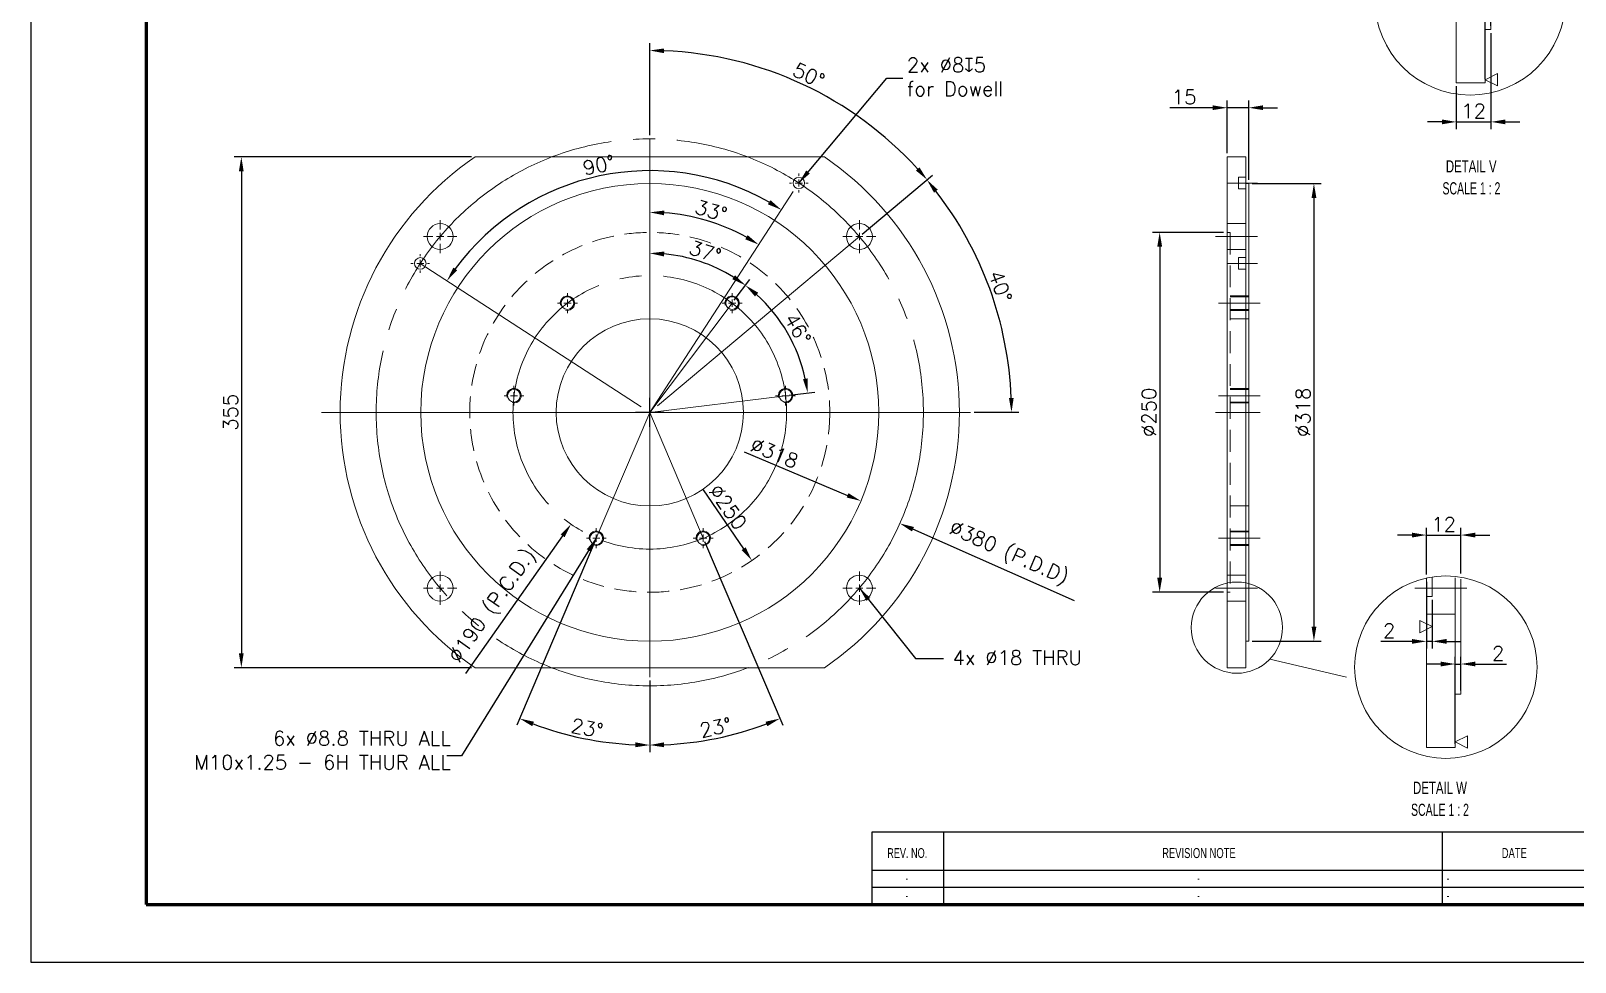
# Model space of a CAD drawing. Header units: millimetres. Extents: x -658 to 2778, y -783 to 455.
# Drawn here: x -658 to 415, y -783 to -136 of the extents above; entities that cross this region are included whole.
import ezdxf

# ---------------------------------------------------------------- set-up
doc = ezdxf.new("R2010")
doc.units = ezdxf.units.MM
doc.header["$LTSCALE"] = 12
doc.header["$MEASUREMENT"] = 0
doc.header["$PDSIZE"] = -3
for name, pattern in [('SLD-Center', [19.05, 15.24, -1.27, 1.27, -1.27]), ('SLD-Dashed', [1.905, 1.27, -0.635]), ('SLD-Solid', [0])]:
    doc.linetypes.add(name, pattern=pattern)
doc.layers.get('0').update_dxf_attribs({"color": 6})
for name, color, linetype in [('Frame-title', 6, 'Continuous'), ('mainline', 3, 'Continuous'), ('text-title', 7, 'Continuous')]:
    doc.layers.add(name, color=color, linetype=linetype)
doc.styles.add('SLDTEXTSTYLE1', font='TXT', dxfattribs={"width": 0.695402})
doc.styles.add('SLDTEXTSTYLE2', font='TXT', dxfattribs={"width": 0.7})
doc.styles.add('SLDTEXTSTYLE3', font='TXT', dxfattribs={"width": 0.645455})
doc.styles.get("Standard").update_dxf_attribs({"font": 'romans.shx'})
doc.dimstyles.new('ISO-25', dxfattribs={"dimtxt": 2.5, "dimasz": 2.5, "dimexe": 1.25, "dimexo": 0.625, "dimtad": 1, "dimtxsty": 'Standard', "dimcen": 2.5, "dimadec": 0, "dimazin": 0, "dimtfac": 1, "dimtmove": 0, "dimatfit": 3, "dimfxl": 0, "dimarcsym": 0})

# ---------------------------------------------------------------- blocks, each defined once
blk = doc.blocks.new('*D53')
at = {"color": 0, "linetype": 'SLD-Solid', "lineweight": -2}
for p, q in [((-189.8, -490.7), (-135.6, -618.3)), ((-227.9, -587.3), (-227.9, -637.1))]:
    blk.add_line(p, q, dxfattribs=at)
blk.add_arc((-227.9, -400.9), 231.2, 272.4785, 290.5215, dxfattribs=at)
at = {"color": 0, "linetype": 'SLD-Solid'}
for points in [[(-147.5, -615.9), (-146.2, -619), (-137.6, -613.7)], [(-217.9, -633.6), (-217.9, -630.2), (-227.9, -632.1)]]:
    blk.add_solid(points, dxfattribs=at)
at = {"layer": 'Defpoints', "color": 0, "linetype": 'SLD-Solid'}
for p in [(-227.9, -210.9), (-227.9, -400.9), (-190.8, -488.4), (-227.9, -584.8), (-197, -630.1)]:
    blk.add_point(p, dxfattribs=at)
at = {"color": 7, "linetype": 'SLD-Solid', "lineweight": 0, "insert": (-194.1, -617.2), "char_height": 10, "attachment_point": 1, "rotation": 11.5}
blk.add_mtext('23°', dxfattribs=at)
blk = doc.blocks.new('*D54')
at = {"color": 0, "linetype": 'SLD-Solid', "lineweight": -2}
blk.add_line((-169.2, -323.1), (-158.4, -308.7), dxfattribs=at)
blk.add_arc((-227.9, -400.9), 110.5, 58.1877, 84.8123, dxfattribs=at)
at = {"color": 0, "linetype": 'SLD-Solid'}
for points in [[(-218, -292.6), (-217.8, -289.2), (-227.9, -290.4)], [(-168.7, -305.7), (-170.6, -308.4), (-161.4, -312.7)]]:
    blk.add_solid(points, dxfattribs=at)
at = {"layer": 'Defpoints', "color": 0, "linetype": 'SLD-Solid'}
for p in [(-227.9, -210.9), (-181.8, -300.5), (-170.7, -325.1), (-227.9, -400.9), (-227.9, -584.8)]:
    blk.add_point(p, dxfattribs=at)
at = {"color": 7, "linetype": 'SLD-Solid', "lineweight": 0, "insert": (-198.3, -281.1), "char_height": 10, "attachment_point": 1, "rotation": 341.5}
blk.add_mtext('37°', dxfattribs=at)
blk = doc.blocks.new('*D55')
at = {"color": 0, "linetype": 'SLD-Solid', "lineweight": -2}
for p, q in [((-169.2, -323.1), (-158.4, -308.7)), ((-131.1, -389.1), (-113.3, -386.9))]:
    blk.add_line(p, q, dxfattribs=at)
blk.add_arc((-227.9, -400.9), 110.5, 12.1877, 47.8123, dxfattribs=at)
at = {"color": 0, "linetype": 'SLD-Solid'}
for points in [[(-154.8, -320.4), (-152.6, -317.8), (-161.4, -312.7)], [(-118.2, -377.3), (-121.5, -377.9), (-118.2, -387.5)]]:
    blk.add_solid(points, dxfattribs=at)
at = {"layer": 'Defpoints', "color": 0, "linetype": 'SLD-Solid'}
for p in [(-170.7, -325.1), (-125.7, -358.9), (-133.6, -389.4), (-227.9, -400.9), (-227.9, -400.9)]:
    blk.add_point(p, dxfattribs=at)
at = {"color": 7, "linetype": 'SLD-Solid', "lineweight": 0, "insert": (-126.4, -330.8), "char_height": 10, "attachment_point": 1, "rotation": 300}
blk.add_mtext('46°', dxfattribs=at)
blk = doc.blocks.new('*D56')
at = {"color": 0, "linetype": 'SLD-Solid', "lineweight": -2}
blk.add_arc((-227.9, -400.9), 139, 61.1238, 85.8762, dxfattribs=at)
at = {"color": 0, "linetype": 'SLD-Solid'}
for points in [[(-218, -264), (-217.8, -260.7), (-227.9, -262)], [(-159.9, -277.8), (-161.6, -280.7), (-152.2, -284.4)]]:
    blk.add_solid(points, dxfattribs=at)
at = {"layer": 'Defpoints', "color": 0, "linetype": 'SLD-Solid'}
for p in [(-227.9, -210.9), (-124.4, -241.6), (-175.8, -272.1), (-227.9, -400.9), (-227.9, -584.8)]:
    blk.add_point(p, dxfattribs=at)
at = {"color": 7, "linetype": 'SLD-Solid', "lineweight": 0, "insert": (-194.5, -252.9), "char_height": 10, "attachment_point": 1, "rotation": 343.5}
blk.add_mtext('33°', dxfattribs=at)
blk = doc.blocks.new('*D57')
at = {"color": 0, "linetype": 'SLD-Solid', "lineweight": -2}
blk.add_arc((-227.9, -400.9), 167.9, 60.4139, 143.5861, dxfattribs=at)
at = {"color": 0, "linetype": 'SLD-Solid'}
for points in [[(-144.1, -253.5), (-145.9, -256.4), (-136.5, -260.2)], [(-361.6, -302.2), (-364.3, -300.3), (-368.7, -309.5)]]:
    blk.add_solid(points, dxfattribs=at)
at = {"layer": 'Defpoints', "color": 0, "linetype": 'SLD-Solid'}
for p in [(-219.1, -233.3), (-124.4, -241.6), (-387.2, -297.5), (-227.9, -400.9), (-227.9, -400.9)]:
    blk.add_point(p, dxfattribs=at)
at = {"color": 7, "linetype": 'SLD-Solid', "lineweight": 0, "insert": (-275.2, -226.6), "char_height": 10, "attachment_point": 1, "rotation": 12}
blk.add_mtext('90°', dxfattribs=at)
blk = doc.blocks.new('*D58')
at = {"color": 0, "linetype": 'SLD-Solid', "lineweight": -2}
for p, q in [((-227.9, -208.4), (-227.9, -144.5)), ((-80.4, -277.2), (-31.5, -236.1))]:
    blk.add_line(p, q, dxfattribs=at)
blk.add_arc((-227.9, -400.9), 251.4, 42.2791, 87.7209, dxfattribs=at)
at = {"color": 0, "linetype": 'SLD-Solid'}
for points in [[(-217.9, -151.4), (-217.9, -148.1), (-227.9, -149.5)], [(-40.6, -230.7), (-43.1, -232.9), (-35.3, -239.3)]]:
    blk.add_solid(points, dxfattribs=at)
at = {"layer": 'Defpoints', "color": 0, "linetype": 'SLD-Solid'}
for p in [(-89.7, -190.9), (-227.9, -210.9), (-82.3, -278.8), (-227.9, -400.9), (-227.9, -584.8)]:
    blk.add_point(p, dxfattribs=at)
at = {"color": 7, "linetype": 'SLD-Solid', "lineweight": 0, "insert": (-125.4, -157.5), "char_height": 10, "attachment_point": 1, "rotation": 335}
blk.add_mtext('50°', dxfattribs=at)
blk = doc.blocks.new('*D59')
at = {"color": 0, "linetype": 'SLD-Solid', "lineweight": -2}
for p, q in [((-80.4, -277.2), (-31.6, -236.2)), ((-2.6, -400.9), (28.3, -400.9))]:
    blk.add_line(p, q, dxfattribs=at)
blk.add_arc((-227.9, -400.9), 251.2, 2.2808, 37.7192, dxfattribs=at)
at = {"color": 0, "linetype": 'SLD-Solid'}
for points in [[(-30.5, -248.3), (-27.9, -246.2), (-35.4, -239.4)], [(24.8, -390.9), (21.5, -391), (23.3, -400.9)]]:
    blk.add_solid(points, dxfattribs=at)
at = {"layer": 'Defpoints', "color": 0, "linetype": 'SLD-Solid'}
for p in [(-82.3, -278.8), (16.6, -343), (-455.8, -400.9), (-227.9, -400.9), (-5.1, -400.9)]:
    blk.add_point(p, dxfattribs=at)
at = {"color": 7, "linetype": 'SLD-Solid', "lineweight": 0, "insert": (16.5, -301.3), "char_height": 10, "attachment_point": 1, "rotation": 290}
blk.add_mtext('40°', dxfattribs=at)
blk = doc.blocks.new('*D60')
at = {"color": 0, "linetype": 'SLD-Solid', "lineweight": -2}
for p, q in [((-227.9, -410.9), (-227.9, -390.9)), ((-237.9, -400.9), (-217.9, -400.9)), ((-355.7, -582.4), (-288.3, -486.8))]:
    blk.add_line(p, q, dxfattribs=at)
at = {"color": 0, "linetype": 'SLD-Solid'}
blk.add_solid([(-289.7, -485.8), (-287, -487.7), (-282.6, -478.6)], dxfattribs=at)
at = {"layer": 'Defpoints', "color": 0, "linetype": 'SLD-Solid'}
for p in [(-173.2, -323.3), (-282.6, -478.6)]:
    blk.add_point(p, dxfattribs=at)
at = {"color": 7, "linetype": 'SLD-Solid', "lineweight": 0, "insert": (-368.7, -570.1), "char_height": 10, "attachment_point": 1, "rotation": 54.8462}
blk.add_mtext('∅190 (P.C.D.)', dxfattribs=at)
blk = doc.blocks.new('*D61')
at = {"color": 0, "linetype": 'SLD-Solid', "lineweight": -2}
for p, q in [((-227.9, -410.9), (-227.9, -390.9)), ((-237.9, -400.9), (-217.9, -400.9)), ((67.1, -532), (-45.1, -482.2))]:
    blk.add_line(p, q, dxfattribs=at)
at = {"color": 0, "linetype": 'SLD-Solid'}
blk.add_solid([(-44.4, -480.6), (-45.8, -483.7), (-54.3, -478.1)], dxfattribs=at)
at = {"layer": 'Defpoints', "color": 0, "linetype": 'SLD-Solid'}
for p in [(-401.5, -323.8), (-54.3, -478.1)]:
    blk.add_point(p, dxfattribs=at)
at = {"color": 7, "linetype": 'SLD-Solid', "lineweight": 0, "insert": (-16.8, -475.4), "char_height": 10, "attachment_point": 1, "rotation": 336.0362}
blk.add_mtext('∅380 (P.D.D)', dxfattribs=at)
blk = doc.blocks.new('*D62')
at = {"color": 0, "linetype": 'SLD-Solid', "lineweight": -2}
for p, q in [((-351.7, -223.4), (-516.5, -223.4)), ((-511.5, -233.4), (-511.5, -568.4)), ((-351.7, -578.4), (-516.5, -578.4))]:
    blk.add_line(p, q, dxfattribs=at)
at = {"color": 0, "linetype": 'SLD-Solid'}
for points in [[(-513.2, -233.4), (-509.9, -233.4), (-511.5, -223.4)], [(-513.2, -568.4), (-509.9, -568.4), (-511.5, -578.4)]]:
    blk.add_solid(points, dxfattribs=at)
at = {"layer": 'Defpoints', "color": 0, "linetype": 'SLD-Solid'}
for p in [(-349.2, -223.4), (-511.5, -578.4), (-349.2, -578.4)]:
    blk.add_point(p, dxfattribs=at)
at = {"color": 7, "linetype": 'SLD-Solid', "lineweight": 0, "insert": (-524, -400.9), "char_height": 10, "attachment_point": 2, "rotation": 90}
blk.add_mtext('355', dxfattribs=at)
blk = doc.blocks.new('*D63')
at = {"color": 0, "linetype": 'SLD-Solid', "lineweight": -2}
blk.add_line((-162.4, -428.4), (-90.5, -458.6), dxfattribs=at)
at = {"color": 0, "linetype": 'SLD-Solid'}
blk.add_solid([(-89.9, -457.1), (-91.1, -460.1), (-81.3, -462.5)], dxfattribs=at)
at = {"layer": 'Defpoints', "color": 0, "linetype": 'SLD-Solid'}
for p in [(-374.5, -339.4), (-81.3, -462.5)]:
    blk.add_point(p, dxfattribs=at)
at = {"color": 7, "linetype": 'SLD-Solid', "lineweight": 0, "insert": (-155.2, -417.9), "char_height": 10, "attachment_point": 1, "rotation": 337.2252}
blk.add_mtext('∅318', dxfattribs=at)
blk = doc.blocks.new('*D64')
at = {"color": 0, "linetype": 'SLD-Solid', "lineweight": -2}
blk.add_line((-190.9, -454.7), (-162.7, -495.7), dxfattribs=at)
at = {"color": 0, "linetype": 'SLD-Solid'}
blk.add_solid([(-161.3, -494.7), (-164.1, -496.6), (-157, -503.9)], dxfattribs=at)
at = {"layer": 'Defpoints', "color": 0, "linetype": 'SLD-Solid'}
for p in [(-298.7, -297.9), (-157, -503.9)]:
    blk.add_point(p, dxfattribs=at)
at = {"color": 7, "linetype": 'SLD-Solid', "lineweight": 0, "insert": (-179.2, -449.7), "char_height": 10, "attachment_point": 1, "rotation": 304.5201}
blk.add_mtext('∅250', dxfattribs=at)
blk = doc.blocks.new('SW_CENTERMARKSYMBOL_74')
at = {"color": 0, "linetype": 'SLD-Solid', "lineweight": 0}
for p, q in [((0, 1.25), (0, 47.52)), ((-1.25, 0), (-56.98, 0)), ((0, 0), (-0.63, 0)), ((0, 0), (0, 0.63)), ((0, 0), (0, -0.63)), ((0, 0), (0.63, 0)), ((1.25, 0), (55.7, 0)), ((0, -1.25), (0, -45.97))]:
    blk.add_line(p, q, dxfattribs=at)
blk = doc.blocks.new('SW_CENTERMARKSYMBOL_75')
at = {"color": 0, "linetype": 'SLD-Solid', "lineweight": 0}
for p, q in [((0, 1.25), (0, 2.875)), ((-1.25, 0), (-2.875, 0)), ((0, 0), (-0.625, 0)), ((0, 0), (0, 0.625)), ((0, 0), (0, -0.625)), ((0, 0), (0.625, 0)), ((1.25, 0), (2.875, 0)), ((0, -1.25), (0, -2.875))]:
    blk.add_line(p, q, dxfattribs=at)
blk = doc.blocks.new('SW_CENTERMARKSYMBOL_76')
at = {"color": 0, "linetype": 'SLD-Solid', "lineweight": 0}
for p, q in [((0, 1.25), (0, 2.875)), ((-1.25, 0), (-2.875, 0)), ((0, 0), (-0.625, 0)), ((0, 0), (0, 0.625)), ((0, 0), (0, -0.625)), ((0, 0), (0.625, 0)), ((1.25, 0), (2.875, 0)), ((0, -1.25), (0, -2.875))]:
    blk.add_line(p, q, dxfattribs=at)
blk = doc.blocks.new('SW_CENTERMARKSYMBOL_77')
at = {"color": 0, "linetype": 'SLD-Solid', "lineweight": 0}
for p, q in [((0, 1.25), (0, 2.875)), ((-1.25, 0), (-2.875, 0)), ((0, 0), (-0.625, 0)), ((0, 0), (0, 0.625)), ((0, 0), (0, -0.625)), ((0, 0), (0.625, 0)), ((1.25, 0), (2.875, 0)), ((0, -1.25), (0, -2.875))]:
    blk.add_line(p, q, dxfattribs=at)
blk = doc.blocks.new('SW_CENTERMARKSYMBOL_78')
at = {"color": 0, "linetype": 'SLD-Solid', "lineweight": 0}
for p, q in [((0, 1.25), (0, 2.875)), ((-1.25, 0), (-2.875, 0)), ((0, 0), (-0.625, 0)), ((0, 0), (0, 0.625)), ((0, 0), (0, -0.625)), ((0, 0), (0.625, 0)), ((1.25, 0), (2.875, 0)), ((0, -1.25), (0, -2.875))]:
    blk.add_line(p, q, dxfattribs=at)
blk = doc.blocks.new('SW_CENTERMARKSYMBOL_79')
at = {"color": 0, "linetype": 'SLD-Solid', "lineweight": 0}
for p, q in [((-1.25, 0), (-1.725, 0)), ((0, 0), (-0.625, 0)), ((0, 1.25), (0, 1.725)), ((0, 0), (0, 0.625)), ((0, 0), (0, -0.625)), ((0, 0), (0.625, 0)), ((1.25, 0), (1.725, 0)), ((0, -1.25), (0, -1.725))]:
    blk.add_line(p, q, dxfattribs=at)
blk = doc.blocks.new('SW_CENTERMARKSYMBOL_80')
at = {"color": 0, "linetype": 'SLD-Solid', "lineweight": 0}
for p, q in [((-1.25, 0), (-1.725, 0)), ((0, 0), (-0.625, 0)), ((0, 1.25), (0, 1.725)), ((0, 0), (0, 0.625)), ((0, 0), (0, -0.625)), ((0, 0), (0.625, 0)), ((1.25, 0), (1.725, 0)), ((0, -1.25), (0, -1.725))]:
    blk.add_line(p, q, dxfattribs=at)
blk = doc.blocks.new('SW_CENTERMARKSYMBOL_81')
at = {"color": 0, "linetype": 'SLD-Solid', "lineweight": 0}
for p, q in [((-1.25, 0), (-1.725, 0)), ((0, 0), (-0.625, 0)), ((0, 1.25), (0, 1.725)), ((0, 0), (0, 0.625)), ((0, 0), (0, -0.625)), ((0, 0), (0.625, 0)), ((1.25, 0), (1.725, 0)), ((0, -1.25), (0, -1.725))]:
    blk.add_line(p, q, dxfattribs=at)
blk = doc.blocks.new('SW_CENTERMARKSYMBOL_82')
at = {"color": 0, "linetype": 'SLD-Solid', "lineweight": 0}
for p, q in [((-1.25, 0), (-1.725, 0)), ((0, 0), (-0.625, 0)), ((0, 1.25), (0, 1.725)), ((0, 0), (0, 0.625)), ((0, 0), (0, -0.625)), ((0, 0), (0.625, 0)), ((1.25, 0), (1.725, 0)), ((0, -1.25), (0, -1.725))]:
    blk.add_line(p, q, dxfattribs=at)
blk = doc.blocks.new('SW_CENTERMARKSYMBOL_83')
at = {"color": 0, "linetype": 'SLD-Solid', "lineweight": 0}
for p, q in [((-1.25, 0), (-1.725, 0)), ((0, 0), (-0.625, 0)), ((0, 1.25), (0, 1.725)), ((0, 0), (0, 0.625)), ((0, 0), (0, -0.625)), ((0, 0), (0.625, 0)), ((1.25, 0), (1.725, 0)), ((0, -1.25), (0, -1.725))]:
    blk.add_line(p, q, dxfattribs=at)
blk = doc.blocks.new('SW_CENTERMARKSYMBOL_84')
at = {"color": 0, "linetype": 'SLD-Solid', "lineweight": 0}
for p, q in [((-1.25, 0), (-1.725, 0)), ((0, 0), (-0.625, 0)), ((0, 1.25), (0, 1.725)), ((0, 0), (0, 0.625)), ((0, 0), (0, -0.625)), ((0, 0), (0.625, 0)), ((1.25, 0), (1.725, 0)), ((0, -1.25), (0, -1.725))]:
    blk.add_line(p, q, dxfattribs=at)
blk = doc.blocks.new('SW_CENTERMARKSYMBOL_85')
at = {"color": 0, "linetype": 'SLD-Solid', "lineweight": 0}
for p, q in [((-1.25, 0), (-1.625, 0)), ((0, 0), (-0.625, 0)), ((0, 1.25), (0, 1.625)), ((0, 0), (0, 0.625)), ((0, 0), (0, -0.625)), ((0, 0), (0.625, 0)), ((1.25, 0), (1.625, 0)), ((0, -1.25), (0, -1.625))]:
    blk.add_line(p, q, dxfattribs=at)
blk = doc.blocks.new('SW_CENTERMARKSYMBOL_86')
at = {"color": 0, "linetype": 'SLD-Solid', "lineweight": 0}
for p, q in [((-1.25, 0), (-1.625, 0)), ((0, 0), (-0.625, 0)), ((0, 1.25), (0, 1.625)), ((0, 0), (0, 0.625)), ((0, 0), (0, -0.625)), ((0, 0), (0.625, 0)), ((1.25, 0), (1.625, 0)), ((0, -1.25), (0, -1.625))]:
    blk.add_line(p, q, dxfattribs=at)
blk = doc.blocks.new('*D65')
at = {"color": 0, "linetype": 'SLD-Solid', "lineweight": -2}
for p, q in [((163, -189.3), (133.3, -189.3)), ((173, -220.9), (173, -184.3)), ((188, -189.3), (173, -189.3)), ((188, -239.4), (188, -184.3)), ((198, -189.3), (208, -189.3))]:
    blk.add_line(p, q, dxfattribs=at)
at = {"color": 0, "linetype": 'SLD-Solid'}
for points in [[(163, -187.6), (163, -190.9), (173, -189.3)], [(198, -187.6), (198, -190.9), (188, -189.3)]]:
    blk.add_solid(points, dxfattribs=at)
at = {"layer": 'Defpoints', "color": 0, "linetype": 'SLD-Solid'}
for p in [(188, -189.3), (173, -223.4), (188, -241.9)]:
    blk.add_point(p, dxfattribs=at)
at = {"color": 7, "linetype": 'SLD-Solid', "lineweight": 0, "insert": (143.2, -176.8), "char_height": 10, "attachment_point": 2}
blk.add_mtext('15', dxfattribs=at)
blk = doc.blocks.new('*D66')
at = {"color": 0, "linetype": 'SLD-Solid', "lineweight": -2}
for p, q in [((190.5, -241.9), (238.3, -241.9)), ((233.3, -251.9), (233.3, -549.9)), ((190.5, -559.9), (238.3, -559.9))]:
    blk.add_line(p, q, dxfattribs=at)
at = {"color": 0, "linetype": 'SLD-Solid'}
for points in [[(231.7, -251.9), (235, -251.9), (233.3, -241.9)], [(231.7, -549.9), (235, -549.9), (233.3, -559.9)]]:
    blk.add_solid(points, dxfattribs=at)
at = {"layer": 'Defpoints', "color": 0, "linetype": 'SLD-Solid'}
for p in [(188, -241.9), (188, -559.9), (233.3, -559.9)]:
    blk.add_point(p, dxfattribs=at)
at = {"color": 7, "linetype": 'SLD-Solid', "lineweight": 0, "insert": (220.8, -400.9), "char_height": 10, "attachment_point": 2, "rotation": 90}
blk.add_mtext('%%c318', dxfattribs=at)
blk = doc.blocks.new('*D67')
at = {"color": 0, "linetype": 'SLD-Solid', "lineweight": -2}
for p, q in [((170.5, -275.9), (121.2, -275.9)), ((126.2, -285.9), (126.2, -515.9)), ((170.5, -525.9), (121.2, -525.9))]:
    blk.add_line(p, q, dxfattribs=at)
at = {"color": 0, "linetype": 'SLD-Solid'}
for points in [[(124.5, -285.9), (127.9, -285.9), (126.2, -275.9)], [(124.5, -515.9), (127.9, -515.9), (126.2, -525.9)]]:
    blk.add_solid(points, dxfattribs=at)
at = {"layer": 'Defpoints', "color": 0, "linetype": 'SLD-Solid'}
for p in [(173, -275.9), (126.2, -525.9), (173, -525.9)]:
    blk.add_point(p, dxfattribs=at)
at = {"color": 7, "linetype": 'SLD-Solid', "lineweight": 0, "insert": (113.7, -400.9), "char_height": 10, "attachment_point": 2, "rotation": 90}
blk.add_mtext('%%c250', dxfattribs=at)
blk = doc.blocks.new('SW_NOTE_53')
at = {"color": 0, "linetype": 'Continuous', "lineweight": 0, "attachment_point": 2}
for s, insert, char_height, style in [('DETAIL V', (4.56, 2.73), 2.117, 'SLDTEXTSTYLE2'), ('SCALE 1 : 2', (4.59, -1.09), 2.1167, 'SLDTEXTSTYLE3')]:
    blk.add_mtext(s, dxfattribs=dict(at, insert=insert, char_height=char_height, style=style))
blk = doc.blocks.new('SW_NOTE_54')
at = {"color": 0, "linetype": 'Continuous', "lineweight": 0, "attachment_point": 2}
for s, insert, char_height, style in [('DETAIL W', (4.93, 2.73), 2.117, 'SLDTEXTSTYLE2'), ('SCALE 1 : 2', (4.93, -1.09), 2.1167, 'SLDTEXTSTYLE3')]:
    blk.add_mtext(s, dxfattribs=dict(at, insert=insert, char_height=char_height, style=style))
blk = doc.blocks.new('*D110')
at = {"color": 0, "linetype": 'SLD-Solid', "lineweight": -2}
for p, q in [((-3.5, 60.21), (-3.5, 26.66)), ((-1.5, 51.25), (-1.5, 26.66)), ((-8.5, 29.16), (-19.33, 29.16)), ((-1.5, 29.16), (-3.5, 29.16)), ((3.5, 29.16), (8.5, 29.16))]:
    blk.add_line(p, q, dxfattribs=at)
at = {"color": 0, "linetype": 'SLD-Solid'}
for points in [[(-8.5, 29.99), (-8.5, 28.33), (-3.5, 29.16)], [(3.5, 29.99), (3.5, 28.33), (-1.5, 29.16)]]:
    blk.add_solid(points, dxfattribs=at)
at = {"layer": 'Defpoints', "color": 0, "linetype": 'SLD-Solid'}
for p in [(-3.5, 61.46), (-1.5, 52.5), (-3.5, 29.16)]:
    blk.add_point(p, dxfattribs=at)
at = {"color": 7, "linetype": 'SLD-Solid', "lineweight": 0, "insert": (-16.42, 35.41), "char_height": 5, "attachment_point": 2}
blk.add_mtext('2', dxfattribs=at)
blk = doc.blocks.new('*D111')
at = {"color": 0, "linetype": 'SLD-Solid', "lineweight": -2}
for p, q in [((1.5, 22.82), (-3.5, 22.82)), ((6.5, 1.25), (6.5, 25.32)), ((6.5, 22.82), (8.5, 22.82)), ((8.5, 19.75), (8.5, 25.32)), ((13.5, 22.82), (24.33, 22.82))]:
    blk.add_line(p, q, dxfattribs=at)
at = {"color": 0, "linetype": 'SLD-Solid'}
for points in [[(1.5, 23.66), (1.5, 21.99), (6.5, 22.82)], [(13.5, 23.66), (13.5, 21.99), (8.5, 22.82)]]:
    blk.add_solid(points, dxfattribs=at)
at = {"layer": 'Defpoints', "color": 0, "linetype": 'SLD-Solid'}
for p in [(8.5, 22.82), (8.5, 18.5), (6.5, 0)]:
    blk.add_point(p, dxfattribs=at)
at = {"color": 7, "linetype": 'SLD-Solid', "lineweight": 0, "insert": (21.42, 29.07), "char_height": 5, "attachment_point": 2}
blk.add_mtext('2', dxfattribs=at)
blk = doc.blocks.new('*D112')
at = {"color": 0, "linetype": 'SLD-Solid', "lineweight": -2}
for p, q in [((8.5, 17.25), (8.5, -16.12)), ((-3.5, -1.25), (-3.5, -16.12)), ((-8.5, -13.62), (-13.5, -13.62)), ((-3.5, -13.62), (8.5, -13.62)), ((13.5, -13.62), (18.5, -13.62))]:
    blk.add_line(p, q, dxfattribs=at)
at = {"color": 0, "linetype": 'SLD-Solid'}
for points in [[(-8.5, -12.79), (-8.5, -14.45), (-3.5, -13.62)], [(13.5, -12.79), (13.5, -14.45), (8.5, -13.62)]]:
    blk.add_solid(points, dxfattribs=at)
at = {"layer": 'Defpoints', "color": 0, "linetype": 'SLD-Solid'}
for p in [(8.5, 18.5), (-3.5, 0), (8.5, -13.62)]:
    blk.add_point(p, dxfattribs=at)
at = {"color": 7, "linetype": 'SLD-Solid', "lineweight": 0, "insert": (2.5, -7.37), "char_height": 5, "attachment_point": 2}
blk.add_mtext('12', dxfattribs=at)
blk = doc.blocks.new('SW_SFSYMBOL_10')
at = {"color": 0, "linetype": 'SLD-Solid', "lineweight": 0}
for p, q in [((0, 0), (2.14, 1.07)), ((0, 0), (2.14, -1.07)), ((2.14, 1.07), (2.14, -1.07))]:
    blk.add_line(p, q, dxfattribs=at)
blk = doc.blocks.new('SW_SFSYMBOL_11')
at = {"color": 0, "linetype": 'SLD-Solid', "lineweight": 0}
for p, q in [((0, 0), (-2.14, 1.07)), ((-2.14, -1.07), (-2.14, 1.07)), ((0, 0), (-2.14, -1.07))]:
    blk.add_line(p, q, dxfattribs=at)
blk = doc.blocks.new('*D113')
at = {"color": 0, "linetype": 'SLD-Solid', "lineweight": -2}
for p, q in [((-3.76, 61.38), (-3.76, 38.14)), ((-1.76, 55.02), (-1.76, 38.14)), ((-8.76, 40.64), (-19.59, 40.64)), ((-1.76, 40.64), (-3.76, 40.64)), ((3.24, 40.64), (8.24, 40.64))]:
    blk.add_line(p, q, dxfattribs=at)
at = {"color": 0, "linetype": 'SLD-Solid'}
for points in [[(-8.76, 41.47), (-8.76, 39.81), (-3.76, 40.64)], [(3.24, 41.47), (3.24, 39.81), (-1.76, 40.64)]]:
    blk.add_solid(points, dxfattribs=at)
at = {"layer": 'Defpoints', "color": 0, "linetype": 'SLD-Solid'}
for p in [(-3.76, 62.63), (-1.76, 56.27), (-3.76, 40.64)]:
    blk.add_point(p, dxfattribs=at)
at = {"color": 7, "linetype": 'SLD-Solid', "lineweight": 0, "insert": (-16.68, 46.89), "char_height": 5, "attachment_point": 2}
blk.add_mtext('2', dxfattribs=at)
blk = doc.blocks.new('*D114')
at = {"color": 0, "linetype": 'SLD-Solid', "lineweight": -2}
for p, q in [((1.24, 32.77), (-3.76, 32.77)), ((6.24, 5.02), (6.24, 35.27)), ((6.24, 32.77), (8.24, 32.77)), ((8.24, 23.52), (8.24, 35.27)), ((13.24, 32.77), (24.07, 32.77))]:
    blk.add_line(p, q, dxfattribs=at)
at = {"color": 0, "linetype": 'SLD-Solid'}
for points in [[(1.24, 33.61), (1.24, 31.94), (6.24, 32.77)], [(13.24, 33.61), (13.24, 31.94), (8.24, 32.77)]]:
    blk.add_solid(points, dxfattribs=at)
at = {"layer": 'Defpoints', "color": 0, "linetype": 'SLD-Solid'}
for p in [(8.24, 32.77), (8.24, 22.27), (6.24, 3.77)]:
    blk.add_point(p, dxfattribs=at)
at = {"color": 7, "linetype": 'SLD-Solid', "lineweight": 0, "insert": (21.16, 39.02), "char_height": 5, "attachment_point": 2}
blk.add_mtext('2', dxfattribs=at)
blk = doc.blocks.new('*D115')
at = {"color": 0, "linetype": 'SLD-Solid', "lineweight": -2}
for p, q in [((-8.76, 77.57), (-13.76, 77.57)), ((-3.76, 63.88), (-3.76, 80.07)), ((-3.76, 77.57), (8.24, 77.57)), ((8.24, 64.17), (8.24, 80.07)), ((13.24, 77.57), (18.24, 77.57))]:
    blk.add_line(p, q, dxfattribs=at)
at = {"color": 0, "linetype": 'SLD-Solid'}
for points in [[(-8.76, 78.4), (-8.76, 76.73), (-3.76, 77.57)], [(13.24, 78.4), (13.24, 76.73), (8.24, 77.57)]]:
    blk.add_solid(points, dxfattribs=at)
at = {"layer": 'Defpoints', "color": 0, "linetype": 'SLD-Solid'}
for p in [(8.24, 77.57), (-3.76, 62.63), (8.24, 62.92)]:
    blk.add_point(p, dxfattribs=at)
at = {"color": 7, "linetype": 'SLD-Solid', "lineweight": 0, "insert": (2.24, 83.82), "char_height": 5, "attachment_point": 2}
blk.add_mtext('12', dxfattribs=at)
blk = doc.blocks.new('SW_SFSYMBOL_12')
at = {"color": 0, "linetype": 'SLD-Solid', "lineweight": 0}
for p, q in [((0, 0), (-2.14, 1.07)), ((-2.14, -1.07), (-2.14, 1.07)), ((0, 0), (-2.14, -1.07))]:
    blk.add_line(p, q, dxfattribs=at)
blk = doc.blocks.new('SW_SFSYMBOL_13')
at = {"color": 0, "linetype": 'SLD-Solid', "lineweight": 0}
for p, q in [((0, 0), (2.14, 1.07)), ((0, 0), (2.14, -1.07)), ((2.14, 1.07), (2.14, -1.07))]:
    blk.add_line(p, q, dxfattribs=at)
blk = doc.blocks.new('*D77')
at = {"color": 0, "linetype": 'SLD-Solid', "lineweight": -2}
for p, q in [((-266, -490.7), (-320.2, -618.3)), ((-227.9, -587.3), (-227.9, -637.1))]:
    blk.add_line(p, q, dxfattribs=at)
blk.add_arc((-227.9, -400.9), 231.2, 249.4785, 267.5215, dxfattribs=at)
at = {"color": 0, "linetype": 'SLD-Solid'}
for points in [[(-309.5, -619), (-308.3, -615.9), (-318.2, -613.7)], [(-237.8, -630.2), (-237.9, -633.6), (-227.9, -632.1)]]:
    blk.add_solid(points, dxfattribs=at)
at = {"layer": 'Defpoints', "color": 0, "linetype": 'SLD-Solid'}
for p in [(-227.9, -210.9), (-227.9, -400.9), (-265, -488.4), (-227.9, -584.8), (-289, -623.9)]:
    blk.add_point(p, dxfattribs=at)
at = {"color": 7, "linetype": 'SLD-Solid', "lineweight": 0, "insert": (-281.3, -613.2), "char_height": 10, "attachment_point": 1, "rotation": 348.5}
blk.add_mtext('23°', dxfattribs=at)
blk = doc.blocks.new('A$C604833F0')
at = {"color": 7, "linetype": 'SLD-Solid', "lineweight": 15}
for p, q in [((-3.5, 0), (-3.5, 61.464)), ((6.5, 0), (6.5, 60.779)), ((8.5, 60.199), (8.5, 18.5)), ((6.5, 18.5), (8.5, 18.5)), ((6.5, 0), (-3.5, 0))]:
    blk.add_line(p, q, dxfattribs=at)
at = {"color": 7, "linetype": 'SLD-Dashed', "lineweight": 0}
for p, q in [((-1.5, 52.5), (-1.5, 61.695)), ((-3.5, 52.5), (-1.5, 52.5)), ((-3.5, 46.37), (6.5, 46.37))]:
    blk.add_line(p, q, dxfattribs=at)
at = {"color": 7, "linetype": 'SLD-Center', "lineweight": 0, "ltscale": 2}
blk.add_line((10.5, 55.37), (-7.5, 55.37), dxfattribs=at)
at = {"color": 7, "linetype": 'SLD-Solid', "lineweight": 0}
blk.add_circle((1.296, 28.753), 33.061, dxfattribs=at)
at = {"color": 7, "linetype": 'Continuous', "lineweight": 0, "xscale": 2.000000000000001, "yscale": 2.000000000000001, "zscale": 2.000000000000001}
for name, p in [('SW_SFSYMBOL_11', (-1.5, 41.394)), ('SW_SFSYMBOL_10', (6.5, 1.021))]:
    blk.add_blockref(name, p, dxfattribs=at)
at = {"color": 7, "linetype": 'SLD-Solid', "lineweight": 0}
for base, p1, p2, picture, middle in [((-3.5, 29.159), (-1.5, 52.5), (-3.5, 61.464), '*D110', (-16.417, 29.159)), ((8.5, 22.823), (6.5, 0), (8.5, 18.5), '*D111', (21.417, 22.823)), ((8.5, -13.621), (-3.5, 0), (8.5, 18.5), '*D112', (2.5, -13.621))]:
    dim = blk.add_linear_dim(base=base, p1=p1, p2=p2, dimstyle='ISO-25', override={"dimscale": 2, "dimdsep": 46, "dimclrt": 7, "dimadec": 2}, dxfattribs=at)
    dim.commit()
    dim.dimension.update_dxf_attribs({"geometry": picture, "text_midpoint": middle, "dimtype": 160})
blk = doc.blocks.new('A$C5A1A7249')
at = {"color": 7, "linetype": 'SLD-Center', "lineweight": 0, "ltscale": 2}
blk.add_line((10.24, 59.136), (-7.76, 59.136), dxfattribs=at)
at = {"color": 7, "linetype": 'SLD-Solid', "lineweight": 15}
for p, q in [((-3.76, 62.627), (-3.76, 3.766)), ((6.24, 62.736), (6.24, 3.766)), ((8.24, 22.266), (8.24, 62.267)), ((6.24, 22.266), (8.24, 22.266)), ((-3.76, 3.766), (6.24, 3.766))]:
    blk.add_line(p, q, dxfattribs=at)
at = {"color": 7, "linetype": 'SLD-Dashed', "lineweight": 0}
for p, q in [((-1.76, 62.997), (-1.76, 56.266)), ((-3.76, 56.266), (-1.76, 56.266)), ((-3.76, 50.136), (6.24, 50.136))]:
    blk.add_line(p, q, dxfattribs=at)
at = {"color": 7, "linetype": 'SLD-Solid', "lineweight": 0}
blk.add_circle((3, 31.679), 31.679, dxfattribs=at)
at = {"color": 7, "linetype": 'Continuous', "lineweight": 0, "xscale": 2.000000000000001, "yscale": 2.000000000000001, "zscale": 2.000000000000001}
for name, p in [('SW_SFSYMBOL_12', (-1.76, 45.773)), ('SW_SFSYMBOL_13', (6.24, 5.721))]:
    blk.add_blockref(name, p, dxfattribs=at)
at = {"color": 7, "linetype": 'SLD-Solid', "lineweight": 0}
for base, p1, p2, picture, middle in [((8.24, 77.567), (-3.76, 62.627), (8.24, 62.921), '*D115', (2.24, 77.567)), ((-3.76, 40.641), (-1.76, 56.266), (-3.76, 62.627), '*D113', (-16.677, 40.641)), ((8.24, 32.772), (6.24, 3.766), (8.24, 22.266), '*D114', (21.157, 32.772))]:
    dim = blk.add_linear_dim(base=base, p1=p1, p2=p2, dimstyle='ISO-25', override={"dimscale": 2, "dimdsep": 46, "dimclrt": 7, "dimadec": 2}, dxfattribs=at)
    dim.commit()
    dim.dimension.update_dxf_attribs({"geometry": picture, "text_midpoint": middle, "dimtype": 160})

msp = doc.modelspace()

# ---------------------------------------------------------------- linework, layer by layer
at = {"color": 7, "linetype": 'SLD-Solid', "lineweight": 15}
for p, q in [((-106.564, -223.433), (-349.206, -223.433)), ((186.039, -223.433), (173.039, -223.433)), ((173.039, -223.433), (173.039, -578.433)), ((186.039, -223.433), (186.039, -578.433)), ((188.039, -241.933), (186.039, -241.933)), ((188.039, -400.933), (188.039, -241.933)), ((188.039, -559.933), (188.039, -400.933)), ((186.039, -559.933), (188.039, -559.933)), ((-349.206, -578.433), (-106.564, -578.433)), ((173.039, -578.433), (186.039, -578.433))]:
    msp.add_line(p, q, dxfattribs=at)
at = {"color": 7, "linetype": 'SLD-Center', "lineweight": 0}
for p, q in [((-227.885, -400.933), (-124.404, -241.586)), ((173.039, -241.586), (194.039, -241.586)), ((-82.336, -278.803), (-227.885, -400.933)), ((194.039, -278.803), (165.039, -278.803)), ((-387.232, -297.452), (-227.885, -400.933)), ((173.039, -297.452), (194.039, -297.452)), ((-170.712, -325.063), (-227.885, -400.933)), ((196.039, -325.063), (167.039, -325.063)), ((-227.885, -400.933), (-133.593, -389.356)), ((196.039, -389.356), (167.039, -389.356)), ((-265.004, -488.381), (-227.885, -400.933)), ((-227.885, -400.933), (-190.765, -488.381)), ((196.039, -400.933), (165.039, -400.933)), ((196.039, -488.381), (167.039, -488.381)), ((194.039, -523.063), (165.039, -523.063))]:
    msp.add_line(p, q, dxfattribs=at)
at = {"color": 7, "linetype": 'SLD-Dashed', "lineweight": 0}
for p, q in [((181.039, -241.586), (181.039, -237.586)), ((186.039, -237.586), (181.039, -237.586)), ((181.039, -245.586), (181.039, -241.586)), ((181.039, -245.586), (186.039, -245.586)), ((186.039, -269.803), (173.039, -269.803)), ((175.039, -275.933), (173.039, -275.933)), ((175.039, -275.933), (175.039, -525.933)), ((173.039, -287.803), (186.039, -287.803)), ((181.039, -297.452), (181.039, -293.452)), ((186.039, -293.452), (181.039, -293.452)), ((181.039, -301.452), (181.039, -297.452)), ((181.039, -301.452), (186.039, -301.452)), ((188.039, -320.063), (175.039, -320.063)), ((188.039, -320.663), (175.039, -320.663)), ((175.039, -329.463), (188.039, -329.463)), ((175.039, -330.063), (188.039, -330.063)), ((188.039, -335.933), (175.039, -335.933)), ((188.039, -384.356), (175.039, -384.356)), ((188.039, -384.956), (175.039, -384.956)), ((175.039, -393.756), (188.039, -393.756)), ((175.039, -394.356), (188.039, -394.356)), ((175.039, -465.933), (188.039, -465.933)), ((188.039, -483.381), (175.039, -483.381)), ((188.039, -483.981), (175.039, -483.981)), ((175.039, -492.781), (188.039, -492.781)), ((175.039, -493.381), (188.039, -493.381)), ((186.039, -514.063), (173.039, -514.063)), ((173.039, -525.933), (175.039, -525.933)), ((173.039, -532.063), (186.039, -532.063))]:
    msp.add_line(p, q, dxfattribs=at)
at = {"color": 7, "linetype": 'SLD-Solid', "lineweight": 0}
msp.add_line((202.681, -572.428), (255.964, -585.034), dxfattribs=at)
at = {"color": 7, "linetype": 'SLD-Center', "lineweight": 0}
for radius in [190, 95]:
    msp.add_circle((-227.885, -400.933), radius, dxfattribs=at)
at = {"color": 7, "linetype": 'SLD-Solid', "lineweight": 15}
for centre, radius in [((-227.885, -400.933), 159), ((-124.404, -241.586), 4), ((-373.433, -278.803), 9), ((-82.336, -278.803), 9), ((-387.232, -297.452), 4), ((-285.057, -325.063), 4.4), ((-170.712, -325.063), 4.4), ((-227.885, -400.933), 65), ((-322.177, -389.356), 4.4), ((-133.593, -389.356), 4.4), ((-265.004, -488.381), 4.4), ((-190.765, -488.381), 4.4), ((-373.433, -523.063), 9), ((-82.336, -523.063), 9)]:
    msp.add_circle(centre, radius, dxfattribs=at)
at = {"color": 7, "linetype": 'SLD-Dashed', "lineweight": 0}
msp.add_circle((-227.885, -400.933), 125, dxfattribs=at)
at = {"color": 7, "linetype": 'SLD-Solid', "lineweight": 0}
msp.add_circle((179.799, -550.521), 31.679, dxfattribs=at)
at = {"color": 7, "linetype": 'SLD-Solid', "lineweight": 15}
for start, end in [(124.35252, 235.64748), (304.35252, 55.64748)]:
    msp.add_arc((-227.885, -400.933), 215, start, end, dxfattribs=at)
at = {"color": 7, "linetype": 'SLD-Solid', "lineweight": 0}
for centre in [(-285.057, -325.063), (-170.712, -325.063), (-322.177, -389.356), (-133.593, -389.356), (-265.004, -488.381), (-190.765, -488.381)]:
    msp.add_arc(centre, 5, 255, 195, dxfattribs=at)
at = {"layer": 'Frame-title', "color": 179}
for p, q in [((-657.645, 405.081), (-657.645, -782.919)), ((-657.645, -782.919), (1022.355, -782.919))]:
    msp.add_line(p, q, dxfattribs=at)
at = {"layer": 'Frame-title', "lineweight": 60}
for p, q in [((-577.645, 365.081), (-577.645, -742.919)), ((-577.645, -742.919), (942.355, -742.919))]:
    msp.add_line(p, q, dxfattribs=at)
at = {"layer": 'Frame-title', "color": 4}
for p, q in [((422.355, -692.734), (-73.645, -692.734)), ((-73.645, -692.734), (-73.645, -742.919)), ((-23.645, -742.919), (-23.645, -692.734)), ((322.355, -692.734), (322.355, -742.919)), ((-73.645, -718.919), (422.355, -718.919)), ((-73.645, -730.919), (422.355, -730.919)), ((-73.645, -742.919), (422.355, -742.919)), ((-73.645, -742.919), (422.355, -742.919))]:
    msp.add_line(p, q, dxfattribs=at)

# ---------------------------------------------------------------- block references
at = {"color": 7, "linetype": 'Continuous', "lineweight": 0, "xscale": 4.000000000000002, "yscale": 4.000000000000002, "zscale": 4.000000000000002}
for name, p in [('SW_CENTERMARKSYMBOL_74', (-227.885, -400.933)), ('SW_CENTERMARKSYMBOL_86', (-124.404, -241.586)), ('SW_NOTE_53', (324.307, -236.682)), ('SW_CENTERMARKSYMBOL_75', (-373.433, -278.803)), ('SW_CENTERMARKSYMBOL_78', (-82.336, -278.803)), ('SW_CENTERMARKSYMBOL_85', (-387.232, -297.452)), ('SW_CENTERMARKSYMBOL_84', (-285.057, -325.063)), ('SW_CENTERMARKSYMBOL_79', (-170.712, -325.063)), ('SW_CENTERMARKSYMBOL_83', (-322.177, -389.356)), ('SW_CENTERMARKSYMBOL_80', (-133.593, -389.356)), ('SW_CENTERMARKSYMBOL_82', (-265.004, -488.381)), ('SW_CENTERMARKSYMBOL_81', (-190.765, -488.381)), ('SW_CENTERMARKSYMBOL_76', (-373.433, -523.063)), ('SW_CENTERMARKSYMBOL_77', (-82.336, -523.063)), ('SW_NOTE_54', (301.13, -668.478))]:
    msp.add_blockref(name, p, dxfattribs=at)
at = {"layer": 'mainline', "xscale": 2, "yscale": 2, "zscale": 2}
for name, p in [('A$C604833F0', (339.177, -171.878)), ('A$C5A1A7249', (318.927, -641.332))]:
    msp.add_blockref(name, p, dxfattribs=at)

# ---------------------------------------------------------------- texts
at = {"color": 7, "linetype": 'SLD-Solid', "lineweight": 0, "char_height": 10}
for s, insert, attachment_point in [('2x ∅8{\\fGDT;x}5\\Pfor Dowell', (-49.371, -154.486), 1), ('4x ∅18 THRU', (-17.671, -566.347), 1), ('6x ∅8.8 THRU ALL\\PM10x1.25 - 6H THUR ALL', (-366.091, -635.723), 6)]:
    msp.add_mtext(s, dxfattribs=dict(at, insert=insert, attachment_point=attachment_point))
at = {"layer": 'text-title', "style": 'SLDTEXTSTYLE1'}
for s, insert, char_height, attachment_point in [('REV. NO.', (-49.087, -703.712), 6.8, 2), ('REVISION NOTE', (153.455, -703.612), 7, 2), ('DATE', (372.45, -703.612), 7, 2), ('-', (-49.419, -721.917), 5.6, 2), ('-', (153.11, -721.915), 5.6, 2), ('-', (325.582, -721.915), 5.6, 1), ('-', (-49.419, -733.917), 5.6, 2), ('-', (153.11, -733.915), 5.6, 2), ('-', (325.582, -733.915), 5.6, 1)]:
    msp.add_mtext(s, dxfattribs=dict(at, insert=insert, char_height=char_height, attachment_point=attachment_point))

# ---------------------------------------------------------------- dimensions: what is measured, and where the dimension line sits
at = {"color": 7, "linetype": 'SLD-Solid', "lineweight": 0}
for base, line1, line2, picture, middle in [((-89.734, -190.885), ((-82.336, -278.803), (-227.885, -400.933)), ((-227.885, -210.87), (-227.885, -584.83)), '*D58', (-121.635, -173.08)), ((-219.1, -233.308), ((-227.885, -400.933), (-124.404, -241.586)), ((-387.232, -297.452), (-227.885, -400.933)), '*D57', (-262.784, -236.746)), ((-289.02, -623.894), ((-227.885, -584.83), (-227.885, -210.87)), ((-265.004, -488.381), (-227.885, -400.933)), '*D77', (-273.977, -627.483)), ((-197.042, -630.057), ((-227.885, -584.83), (-227.885, -210.87)), ((-190.765, -488.381), (-227.885, -400.933)), '*D53', (-181.793, -627.483)), ((-181.776, -300.531), ((-170.712, -325.063), (-227.885, -400.933)), ((-227.885, -210.87), (-227.885, -584.83)), '*D54', (-192.828, -296.159)), ((-175.826, -272.084), ((-227.885, -400.933), (-124.404, -241.586)), ((-227.885, -210.87), (-227.885, -584.83)), '*D56', (-188.416, -267.687)), ((16.571, -342.996), ((-5.077, -400.933), (-455.82, -400.933)), ((-82.336, -278.803), (-227.885, -400.933)), '*D59', (8.192, -315.008)), ((-125.689, -358.95), ((-227.885, -400.933), (-133.593, -389.356)), ((-170.712, -325.063), (-227.885, -400.933)), '*D55', (-132.203, -345.691))]:
    dim = msp.add_angular_dim_2l(base=base, line1=line1, line2=line2, dimstyle='ISO-25', override={"dimscale": 4, "dimdsep": 46, "dimclrt": 7}, dxfattribs=at)
    dim.commit()
    dim.dimension.update_dxf_attribs({"geometry": picture, "text_midpoint": middle, "dimtype": 162})
dim = msp.add_linear_dim(base=(188.039, -189.255), p1=(173.039, -223.433), p2=(188.039, -241.933), dimstyle='ISO-25', override={"dimscale": 4, "dimdsep": 46, "dimclrt": 7, "dimadec": 2}, dxfattribs=at)
dim.commit()
dim.dimension.update_dxf_attribs({"geometry": '*D65', "text_midpoint": (143.158, -189.255), "dimtype": 160})
dim = msp.add_linear_dim(base=(-511.534, -578.433), p1=(-349.206, -223.433), p2=(-349.206, -578.433), angle=90, dimstyle='ISO-25', override={"dimscale": 4, "dimdsep": 46, "dimclrt": 7}, dxfattribs=at)
dim.commit()
dim.dimension.update_dxf_attribs({"geometry": '*D62', "text_midpoint": (-511.534, -400.933), "dimtype": 160})
for base, p1, p2, picture, middle in [((233.349, -559.933), (188.039, -241.933), (188.039, -559.933), '*D66', (233.349, -400.933)), ((126.207, -525.933), (173.039, -275.933), (173.039, -525.933), '*D67', (126.207, -400.933))]:
    dim = msp.add_linear_dim(base=base, p1=p1, p2=p2, angle=90, text='%%c<>', dimstyle='ISO-25', override={"dimscale": 4, "dimdsep": 46, "dimclrt": 7, "dimadec": 2}, dxfattribs=at)
    dim.commit()
    dim.dimension.update_dxf_attribs({"geometry": picture, "text_midpoint": middle, "dimtype": 160})
for p1, p2, picture, middle in [((-298.722, -297.942), (-157.048, -503.924), '*D64', (-179.648, -471.065)), ((-374.488, -339.383), (-81.282, -462.484), '*D63', (-144.05, -436.131))]:
    dim = msp.add_diameter_dim_2p(p1=p1, p2=p2, dimstyle='ISO-25', override={"dimscale": 4, "dimdsep": 46, "dimclrt": 7, "dimtofl": 0}, dxfattribs=at)
    dim.commit()
    dim.dimension.update_dxf_attribs({"geometry": picture, "text_midpoint": middle, "dimtype": 163})
dim = msp.add_diameter_dim_2p(p1=(-401.507, -323.763), p2=(-54.262, -478.103), text='<> (P.D.D)', dimstyle='ISO-25', override={"dimscale": 4, "dimdsep": 46, "dimclrt": 7, "dimtofl": 0}, dxfattribs=at)
dim.commit()
dim.dimension.update_dxf_attribs({"geometry": '*D61', "text_midpoint": (20.422, -511.299), "dimtype": 163})
dim = msp.add_diameter_dim_2p(p1=(-173.186, -323.26), p2=(-282.583, -478.606), text='<> (P.C.D.)', dimstyle='ISO-25', override={"dimscale": 4, "dimdsep": 46, "dimclrt": 7, "dimtofl": 0}, dxfattribs=at)
dim.commit()
dim.dimension.update_dxf_attribs({"geometry": '*D60', "text_midpoint": (-324.875, -538.661)})

# ---------------------------------------------------------------- leaders
for points, override in [([(-124.404, -241.586), (-63.283, -168.827), (-52.073, -168.827)], {"dimscale": 4, "dimdsep": 46, "dimclrt": 7, "dimtofl": 0}), ([(-265.004, -488.381), (-358.543, -639.534), (-368.712, -639.534)], {"dimscale": 4, "dimdsep": 46, "dimclrt": 7}), ([(-82.336, -523.063), (-43.247, -571.857), (-23.849, -571.857)], {"dimscale": 4, "dimdsep": 46, "dimclrt": 7, "dimtofl": 0})]:
    msp.add_leader(points, dimstyle='ISO-25', override=override, dxfattribs=at)

doc.saveas('drawing.dxf')
